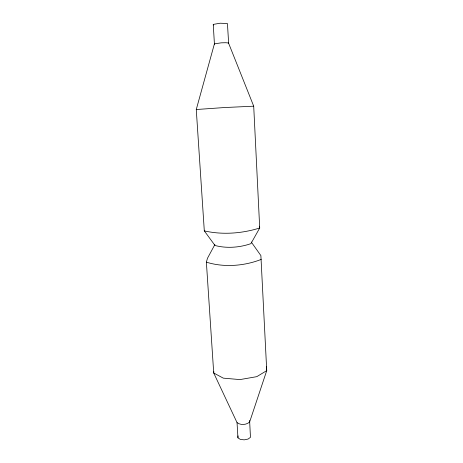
<?xml version="1.0" encoding="UTF-8"?>
<svg xmlns="http://www.w3.org/2000/svg" width="463" height="463" viewBox="0 0 463 463"><rect width="100%" height="100%" fill="white"/><g stroke="black" fill="none" stroke-linecap="round" stroke-linejoin="round"><path stroke-width="0.69" d="M249.632 420.861L250.46 437.338L248.07 439.063L244.18 439.85L240.303 439.387L237.947 437.853L238.011 435.868M213.894 371.691L213.721 373.01L237.039 422.603L237.947 437.853M228.519 42.984L253.707 106.183L259.708 228.004L250.905 243.66C239.527 247.595 226.714 248.567 215.023 245.494L204.305 230.887L196.266 109.523L214.415 43.852L213.252 24.406L220.128 23.219L227.437 23.52L228.653 43.499L228.519 42.984L225.701 42.723L221.256 42.833L214.415 43.852L214.647 44.361M251.259 242.016L260.883 255.588L266.734 370.643L256.786 376.656L239.967 379.591L223.305 378.144L213.721 373.01L206.376 262.151L207.47 258.285L214.913 244.487M237.039 422.603C240.604 425.387 246.229 424.982 249.609 422.071L266.734 370.643L266.433 366.713M253.533 106.484L253.707 106.183L224.202 107.561L196.266 109.523M261.254 259.39C244.325 266.075 223.826 267.666 206.376 262.151M204.305 230.887C222.46 235.013 241.999 233.537 259.708 228.004L259.511 226.21M213.252 24.406L213.495 25.054M249.598 420.803L249.609 422.071"/></g></svg>
